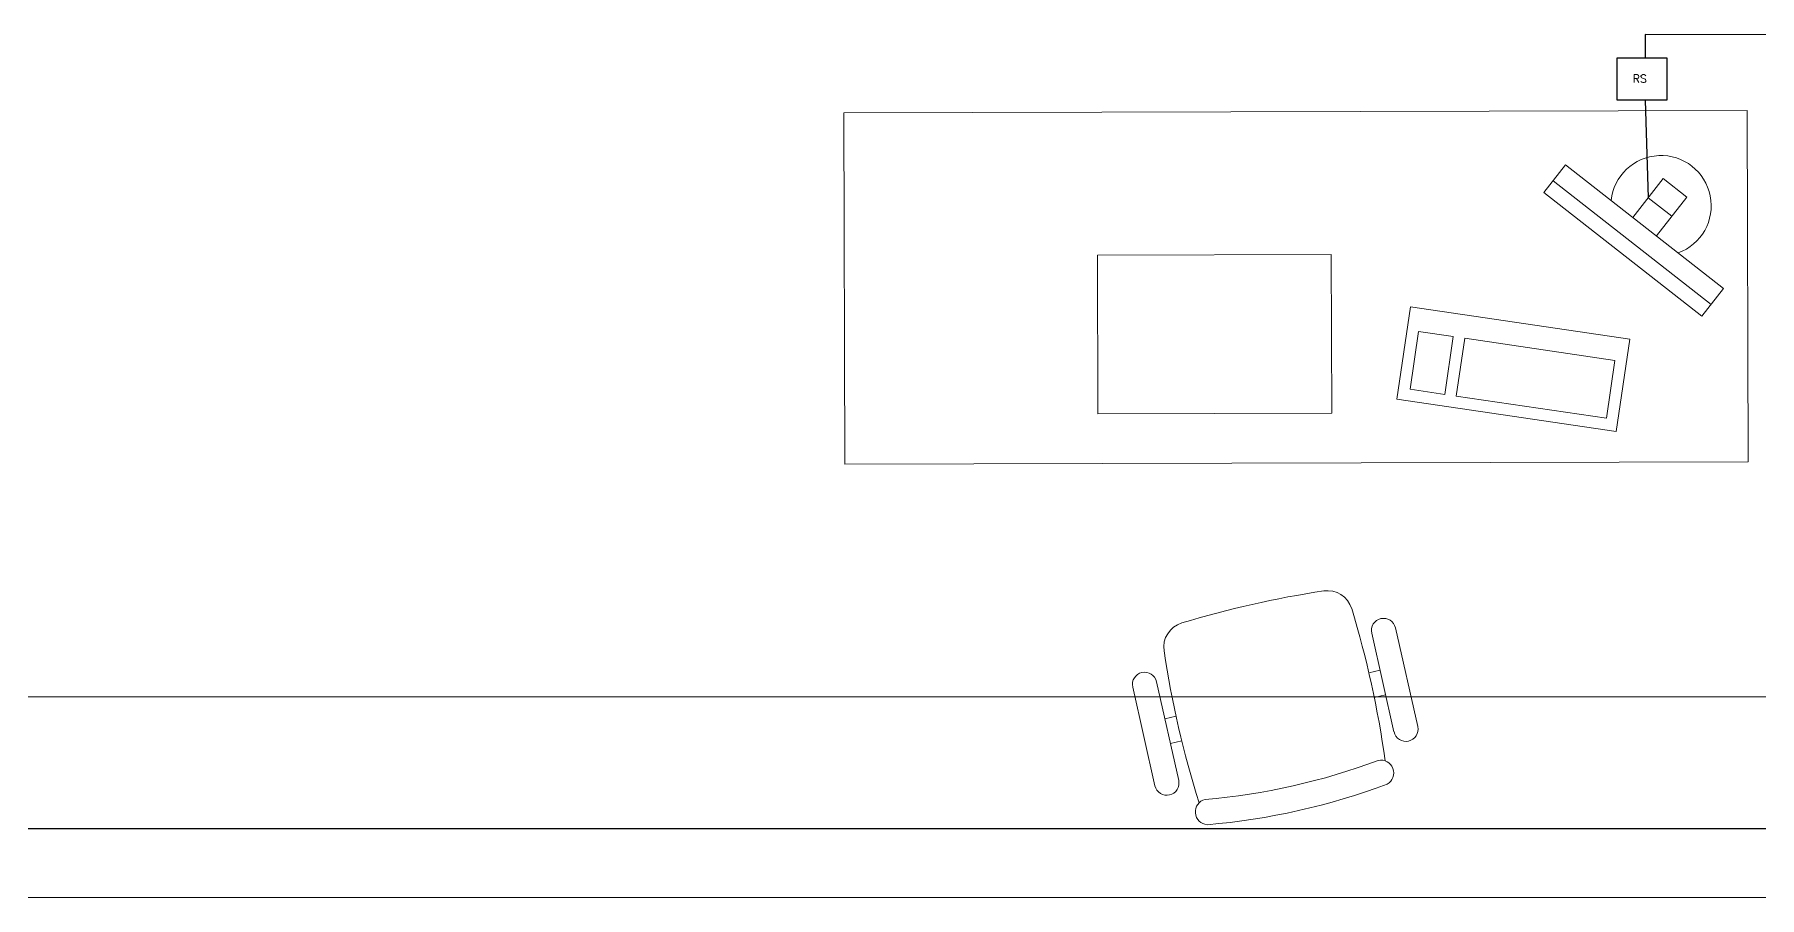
# Model space of a CAD drawing. Extents: x 952 to 1351, y -109 to 188.
# Drawn here: x 1235.158 to 1238.595, y 125.147 to 126.867 of the extents above; entities that cross this region are included whole.
import ezdxf

# ---------------------------------------------------------------- set-up
doc = ezdxf.new("R2010")
doc.units = 0
doc.header["$LTSCALE"] = 0.5
doc.layers.get('0').update_dxf_attribs({"linetype": 'CONTINUOUS'})
doc.layers.add('Cableado', color=100, linetype='CONTINUOUS')
doc.layers.add('Equipamiento movil', color=33, linetype='CONTINUOUS', lineweight=9)
doc.layers.add('Tratamiento pisos', color=251, linetype='CONTINUOUS', lineweight=9)
doc.styles.add('Texto 5 mm', font='simplex.shx', dxfattribs={"height": 0.5})

# ---------------------------------------------------------------- blocks, each defined once
blk = doc.blocks.new('RECTANG')
for p, q in [((1, 1), (0, 1)), ((0, 1), (0, 0)), ((1, 0), (1, 1)), ((0, 0), (1, 0))]:
    blk.add_line(p, q)
blk = doc.blocks.new('KEYBOARD', base_point=(60, 294))
for p, xscale, yscale, zscale in [((60, 294), 19, 8, 19), ((61, 295), 13, 5, 13), ((75, 295), 3, 5, 3)]:
    blk.add_blockref('RECTANG', p, dxfattribs=dict(xscale=xscale, yscale=yscale, zscale=zscale))
blk = doc.blocks.new('Silla 1')
at = {"layer": 'Equipamiento movil'}
for p, q in [((-0.1131, 0.2664), (0.0295, 0.409)), ((0.0638, 0.3747), (-0.0788, 0.2321)), ((0.0104, 0.3213), (0.0268, 0.3048)), ((-0.0254, 0.2855), (-0.0091, 0.2693)), ((0.2321, -0.0788), (0.3747, 0.0638)), ((0.409, 0.0295), (0.2664, -0.1131)), ((0.3048, 0.0268), (0.3213, 0.0104)), ((0.2693, -0.0091), (0.2855, -0.0254))]:
    blk.add_line(p, q, dxfattribs=at)
for centre, radius, start, end in [((0.0467, 0.3919), 0.0242, 315, 135), ((0.1468, 0.3964), 0.0255, 61.3631, 224.3749), ((-0.6508, -0.6508), 1.3416, 37.131, 52.869), ((1.4058, -1.1273), 1.9881, 130.2245, 139.1817), ((-0.654, -0.654), 1.2956, 37.1584, 52.8416), ((-0.0959, 0.2492), 0.0242, 135, 315), ((-0.0605, 0.1393), 0.0505, 139.1817, 220.8183), ((0.3964, 0.1468), 0.0255, 225.6251, 28.6369), ((1.4058, 1.4058), 1.9881, 220.8183, 229.1817), ((-1.1273, 1.4058), 1.9881, 310.8183, 319.7755), ((0.3919, 0.0467), 0.0242, 315, 135), ((0.1393, -0.0605), 0.0505, 229.1817, 310.8183), ((0.2492, -0.0959), 0.0242, 135, 315)]:
    blk.add_arc(centre, radius, start, end, dxfattribs=at)

msp = doc.modelspace()

# ---------------------------------------------------------------- linework, layer by layer
at = {"layer": 'Cableado'}
for p, q in [((1239.4124, 126.8637), (1238.3674, 126.8667)), ((1238.3674, 126.8667), (1238.3674, 126.8202)), ((1238.367, 126.7357), (1238.3731, 126.5415)), ((1239.4124, 125.284), (1228.6851, 125.284))]:
    msp.add_line(p, q, dxfattribs=at)
msp.add_lwpolyline([(1238.3111, 126.8202), (1238.4105, 126.8202), (1238.4105, 126.7357), (1238.3111, 126.7357)], close=True, dxfattribs=at)
at = {"layer": 'Equipamiento movil'}
for p, q in [((1238.5706, 126.7153), (1236.7706, 126.7103)), ((1236.7706, 126.7103), (1236.7725, 126.0103)), ((1238.5725, 126.0153), (1238.5706, 126.7153)), ((1238.1653, 126.5517), (1238.2084, 126.6069)), ((1238.2084, 126.6069), (1238.5234, 126.3604)), ((1238.4803, 126.3053), (1238.1653, 126.5517)), ((1238.4988, 126.3289), (1238.1837, 126.5754)), ((1238.3423, 126.5021), (1238.4028, 126.5795)), ((1238.45, 126.5425), (1238.4028, 126.5795)), ((1238.3731, 126.5415), (1238.4204, 126.5045)), ((1238.3895, 126.4652), (1238.45, 126.5425)), ((1237.2759, 126.4271), (1237.7417, 126.4284)), ((1237.2768, 126.1108), (1237.2759, 126.4271)), ((1237.7417, 126.4284), (1237.7426, 126.1121)), ((1238.5234, 126.3604), (1238.4803, 126.3053)), ((1237.7426, 126.1121), (1237.2768, 126.1108)), ((1236.7725, 126.0103), (1238.5725, 126.0153))]:
    msp.add_line(p, q, dxfattribs=at)
msp.add_arc((1238.3987, 126.5255), 0.1, 289.8511, 174.0791, dxfattribs=at)
at = {"layer": 'Tratamiento pisos'}
for p, q in [((1239.4124, 125.5472), (1234.2124, 125.5472)), ((1239.4124, 125.1472), (1234.2124, 125.1472))]:
    msp.add_line(p, q, dxfattribs=at)

# ---------------------------------------------------------------- block references
at = {"layer": 'Equipamiento movil', "xscale": -0.02326153846132684, "yscale": 0.02326153846151868, "zscale": 0.02326153846153847, "rotation": 351.581457680191}
msp.add_blockref('KEYBOARD', (1238.3095, 126.0756), dxfattribs=at)
at = {"layer": 'Equipamiento movil', "xscale": -1, "rotation": 147.7055914529652}
msp.add_blockref('Silla 1', (1237.584, 125.7313), dxfattribs=at)

# ---------------------------------------------------------------- texts
at = {"layer": 'Cableado', "insert": (1238.3424, 126.7867), "char_height": 0.01595, "attachment_point": 1, "style": 'Texto 5 mm'}
msp.add_mtext_dynamic_manual_height_columns('RS', width=19.34546, gutter_width=2.5, heights=[0], dxfattribs=at)

doc.saveas('drawing.dxf')
